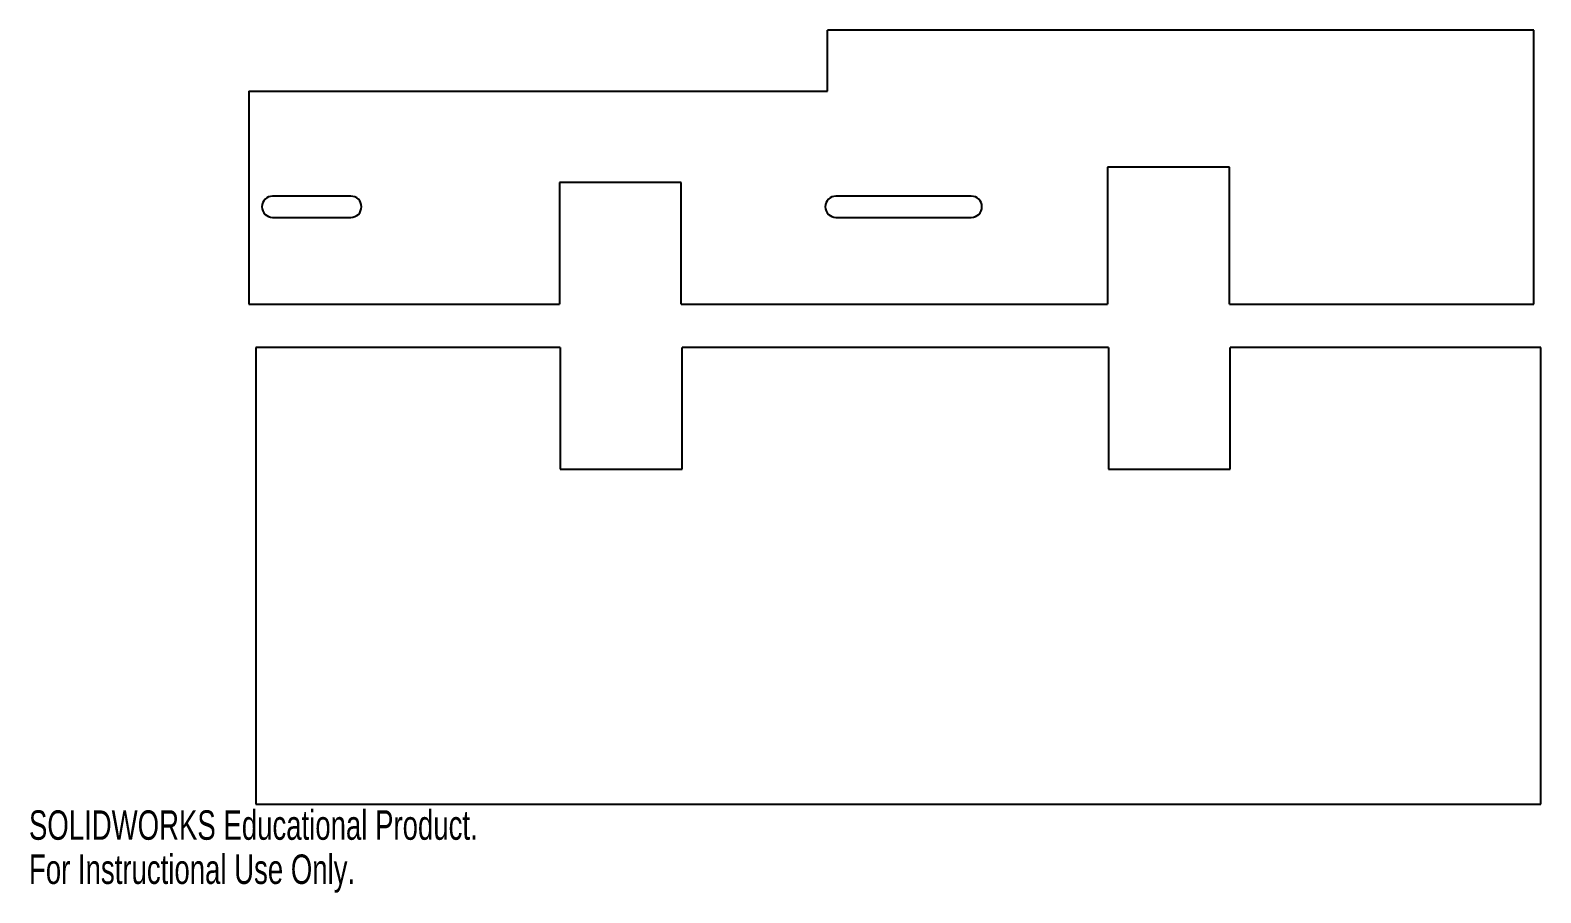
# Model space of a CAD drawing. Header units: millimetres. Extents: x -93 to 201, y -46 to 266.
# Drawn here: x -93 to 155, y -45.9 to 95.7 of the extents above; entities that cross this region are included whole.
import ezdxf

# ---------------------------------------------------------------- set-up
doc = ezdxf.new("R2010")
doc.units = ezdxf.units.MM
doc.styles.add('SLDTEXTSTYLE0', font='TXT', dxfattribs={"width": 0.7})

msp = doc.modelspace()

# ---------------------------------------------------------------- linework, layer by layer
at = {"color": 7, "linetype": 'Continuous', "lineweight": 25}
for p, q in [((37.87, 85.73), (37.87, 95.73)), ((153.87, 95.73), (37.87, 95.73)), ((153.87, 50.73), (153.87, 95.73)), ((-57.13, 85.73), (-57.13, 50.73)), ((-57.13, 85.73), (37.87, 85.73)), ((103.87, 73.23), (83.87, 73.23)), ((83.87, 73.23), (83.87, 50.73)), ((103.87, 50.73), (103.87, 73.23)), ((-6.13, 70.73), (-6.13, 50.73)), ((13.87, 70.73), (-6.13, 70.73)), ((13.87, 50.73), (13.87, 70.73)), ((-40.39, 68.48), (-53.23, 68.48)), ((61.49, 68.48), (39.27, 68.48)), ((-53.23, 64.98), (-40.39, 64.98)), ((39.27, 64.98), (61.49, 64.98)), ((-57.13, 50.73), (-6.13, 50.73)), ((13.87, 50.73), (83.87, 50.73)), ((103.87, 50.73), (153.87, 50.73)), ((-56, 43.65), (-56, -31.35)), ((-6, 43.65), (-56, 43.65)), ((-6, 43.65), (-6, 23.65)), ((14, 23.65), (14, 43.65)), ((84, 43.65), (14, 43.65)), ((84, 43.65), (84, 23.65)), ((155, 43.65), (104, 43.65)), ((104, 23.65), (104, 43.65)), ((155, -31.35), (155, 43.65)), ((-6, 23.65), (14, 23.65)), ((84, 23.65), (104, 23.65)), ((-56, -31.35), (155, -31.35))]:
    msp.add_line(p, q, dxfattribs=at)
for centre, start, end in [((-53.23, 66.73), 90, 270), ((-40.39, 66.73), 270, 90), ((39.27, 66.73), 90, 270), ((61.49, 66.73), 270, 90)]:
    msp.add_arc(centre, 1.75, start, end, dxfattribs=at)

# ---------------------------------------------------------------- texts
at = {"color": 7, "linetype": 'Continuous', "char_height": 4.8336, "attachment_point": 1, "style": 'SLDTEXTSTYLE0'}
for s, insert in [('SOLIDWORKS Educational Product.', (-93.24, -32.37)), ('For Instructional Use Only.', (-93.24, -39.62))]:
    msp.add_mtext(s, dxfattribs=dict(at, insert=insert))

doc.saveas('drawing.dxf')
